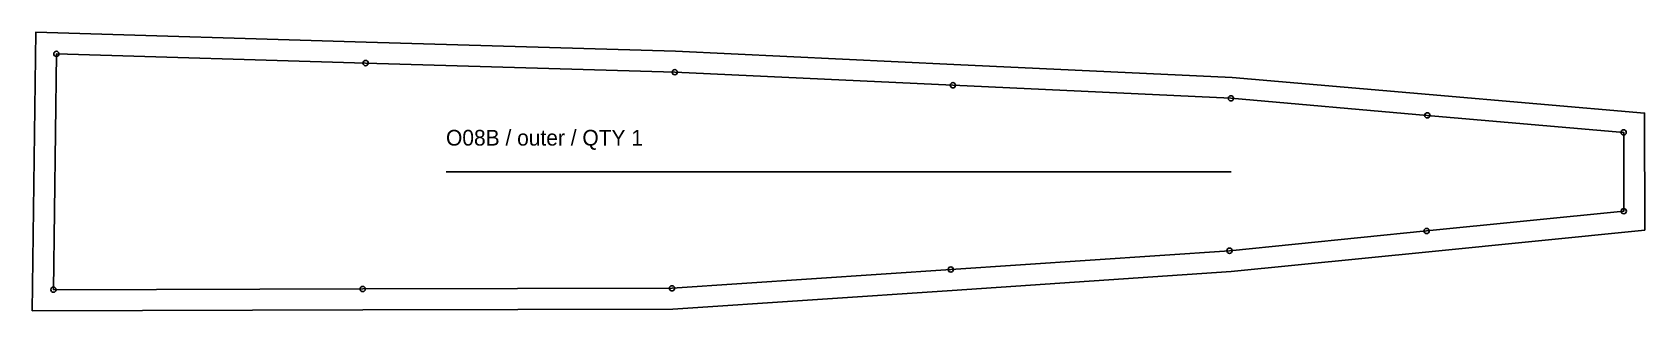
# Model space of a CAD drawing. Header units: millimetres. Extents: x -12 to 913, y -12 to 147.
import ezdxf

# ---------------------------------------------------------------- set-up
doc = ezdxf.new("R2010")
doc.units = ezdxf.units.MM
for name, color, linetype in [('CUT', 7, 'Continuous'), ('GRAIN', 3, 'Continuous'), ('ID', 7, 'Continuous'), ('NOTCH', 1, 'Continuous'), ('SEW', 5, 'Continuous')]:
    doc.layers.add(name, color=color, linetype=linetype)

msp = doc.modelspace()

# ---------------------------------------------------------------- linework, layer by layer
at = {"layer": 'CUT'}
msp.add_lwpolyline([(-12.15, -12.03), (-10.16, 147.35), (179.52, 141.74), (357.1, 136.49), (516.79, 129.01), (676.62, 121.53), (789.57, 111.76), (913.24, 101.07), (913.34, 34.08), (789.36, 21.68), (676.01, 10.34), (515.83, -0.43), (355.45, -11.21), (177.55, -11.61)], close=True, dxfattribs=at)
at = {"layer": 'GRAIN'}
msp.add_line((225.33, 67.5), (675.99, 67.5), dxfattribs=at)
at = {"layer": 'NOTCH'}
for centre in [(1.69, 135), (179.17, 129.75), (356.64, 124.5), (516.23, 117.03), (675.82, 109.56), (788.54, 99.81), (901.25, 90.06), (901.32, 44.94), (788.16, 33.62), (675.01, 22.3), (515.02, 11.54), (0, 0), (177.52, 0.39), (355.04, 0.79)]:
    msp.add_circle(centre, 1.5, dxfattribs=at)
at = {"layer": 'SEW'}
msp.add_lwpolyline([(0, 0), (177.52, 0.39), (355.04, 0.79), (515.02, 11.54), (675.01, 22.3), (788.16, 33.62), (901.32, 44.94), (901.25, 90.06), (788.54, 99.81), (675.82, 109.56), (516.23, 117.03), (356.64, 124.5), (179.17, 129.75), (1.69, 135)], close=True, dxfattribs=at)

# ---------------------------------------------------------------- texts
at = {"layer": 'ID'}
msp.add_text('O08B / outer / QTY 1', height=9, dxfattribs=at).set_placement((225.33, 82.5))

doc.saveas('drawing.dxf')
